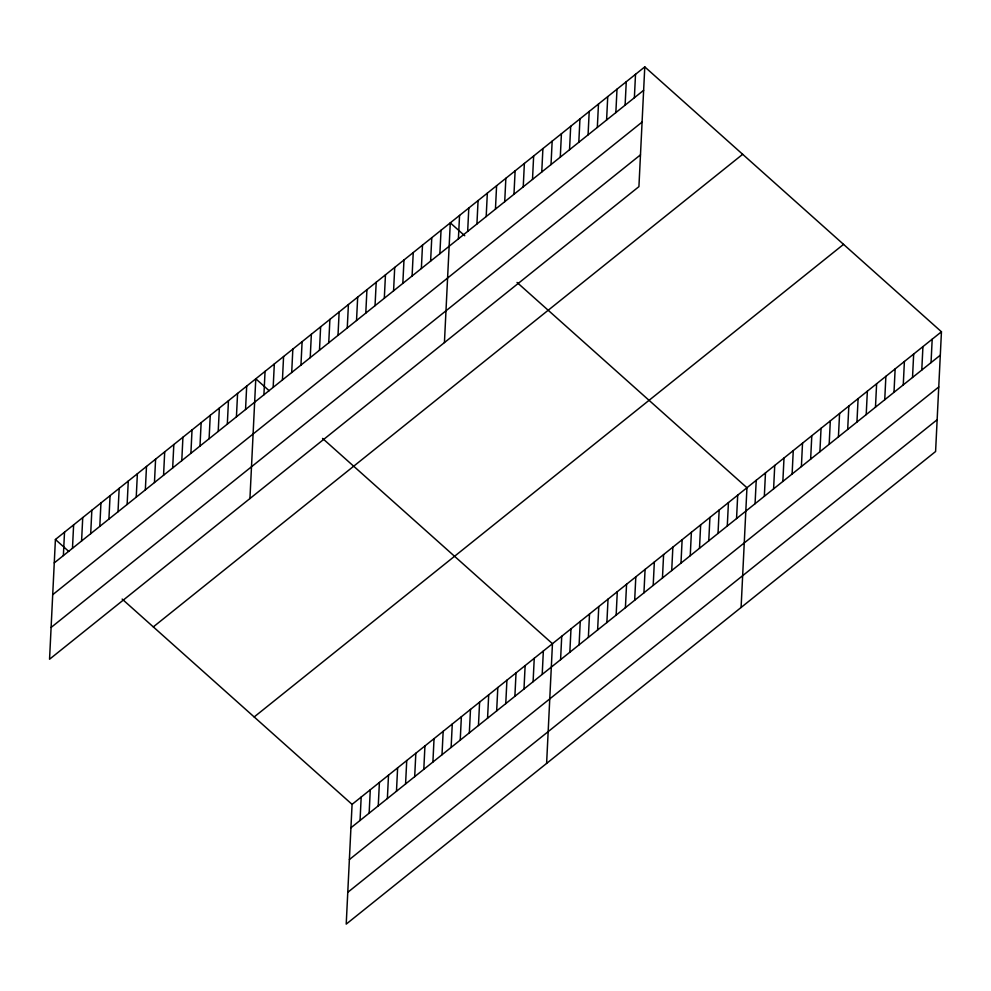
<?xml version="1.0" encoding="UTF-8"?>
<svg xmlns="http://www.w3.org/2000/svg" width="991" height="991" viewBox="0 0 991 991"><rect width="100%" height="100%" fill="white"/><g stroke="black" fill="none" stroke-linecap="round" stroke-linejoin="round"><path stroke-width="1.49" d="M644.782 66.892L55.409 539.488L49.55 659.226L638.922 186.63L644.782 66.892L941.45 331.774L935.591 451.512L346.218 924.107L352.078 804.37L941.45 331.774M63.374 555.592L64.514 532.179M72.479 548.296L73.619 524.883M81.584 540.987L82.736 517.575M90.701 533.691L91.841 510.266M99.806 526.382L100.946 502.97M108.911 519.073L110.063 495.661M118.016 511.777L119.168 488.365M127.133 504.469L128.273 481.056M136.238 497.172L137.377 473.748M145.343 489.864L146.495 466.451M154.46 482.555L155.599 459.143M163.565 475.259L164.704 451.846M172.669 467.95L173.821 444.538M181.787 460.642L182.926 437.229M190.891 453.345L192.031 429.933M199.996 446.037L201.148 422.624M209.101 438.74L210.253 415.328M218.218 431.432L219.358 408.019M227.323 424.123L228.463 400.711M236.428 416.827L237.58 393.415M245.545 409.518L246.685 386.106M249.943 498.547L255.789 378.797L269.143 390.727M263.916 394.79L265.055 371.377M273.169 387.37L274.321 363.945M282.435 379.937L283.575 356.525M291.701 372.517L292.841 349.092M300.954 365.084L302.106 341.672M310.22 357.664L311.36 334.24M319.486 350.232L320.626 326.819M328.739 342.812L329.892 319.387M338.005 335.379L339.145 311.967M347.259 327.959L348.411 304.534M356.525 320.527L357.677 297.114M365.79 313.094L366.93 289.682M375.044 305.674L376.196 282.262M384.31 298.241L385.462 274.829M360.043 820.474L361.182 797.061M393.576 290.821L394.715 267.409M369.147 813.177L370.287 789.765M402.829 283.389L403.981 259.976M378.252 805.869L379.404 782.456M412.095 275.969L413.247 252.556M387.37 798.573L388.509 775.148M421.361 268.536L422.5 245.124M396.474 791.264L397.614 767.852M430.614 261.116L431.766 237.704M405.579 783.955L406.731 760.543M439.88 253.684L441.032 230.271M414.684 776.659L415.836 753.247M444.426 342.589L450.286 222.851L464.754 235.759M423.801 769.35L424.941 745.938M432.906 762.054L434.046 738.629M458.399 238.831L459.551 215.419M442.011 754.746L443.163 731.333M467.665 231.411L468.805 207.999M451.128 747.437L452.268 724.025M476.931 223.978L478.071 200.566M460.233 740.141L461.372 716.728M486.185 216.558L487.337 193.146M469.338 732.832L470.49 709.42M495.45 209.126L496.59 185.713M478.455 725.536L479.594 702.111M504.716 201.706L505.856 178.293M487.56 718.227L488.699 694.815M513.97 194.273L515.122 170.861M496.664 710.919L497.816 687.506M523.236 186.853L524.375 163.441M505.769 703.622L506.921 680.21M532.501 179.421L533.641 156.008M514.886 696.314L516.026 672.901M541.755 172L542.907 148.588M523.991 689.018L525.131 665.593M551.021 164.568L552.16 141.156M533.096 681.709L534.248 658.297M560.287 157.148L561.426 133.735M542.213 674.4L543.353 650.988M569.54 149.715L570.692 126.303M546.611 763.429L552.458 643.692L322.546 438.406M578.806 142.295L579.946 118.883M560.584 659.672L561.724 636.259M588.072 134.863L589.211 111.45M569.837 652.251L570.989 628.839M597.325 127.443L598.477 104.018M579.103 644.819L580.243 621.407M606.591 120.01L607.731 96.598M588.369 637.399L589.509 613.986M615.857 112.59L616.997 89.165M597.623 629.966L598.775 606.554M625.11 105.157L626.262 81.745M606.888 622.546L608.028 599.134M634.376 97.737L635.516 74.313M616.154 615.114L617.294 591.701M625.408 607.694L626.56 584.269M634.674 600.261L635.813 576.849M643.939 592.841L645.079 569.416M653.193 585.408L654.345 561.996M662.459 577.988L663.598 554.564M671.712 570.556L672.864 547.143M680.978 563.136L682.13 539.711M690.244 555.703L691.384 532.291M699.497 548.283L700.649 524.858M708.763 540.851L709.915 517.438M718.029 533.431L719.169 510.006M727.283 525.998L728.435 502.586M736.548 518.566L737.7 495.153M741.095 607.471L746.954 487.733L517.042 282.447M755.068 503.713L756.22 480.301M764.334 496.293L765.473 472.88M773.599 488.86L774.739 465.448M782.853 481.44L784.005 458.028M792.119 474.008L793.258 450.595M801.385 466.588L802.524 443.175M810.638 459.155L811.79 435.743M819.904 451.735L821.043 428.323M829.17 444.302L830.309 420.89M838.423 436.882L839.575 413.47M847.689 429.45L848.829 406.037M856.955 422.03L858.095 398.617M866.208 414.597L867.36 391.185M875.474 407.177L876.614 383.765M884.74 399.745L885.88 376.332M893.993 392.325L895.146 368.912M903.259 384.892L904.399 361.48M912.525 377.472L913.665 354.06M921.779 370.039L922.931 346.627M931.045 362.619L932.184 339.207M54.257 562.9L643.642 90.305M52.709 594.687L642.081 122.091M51.111 627.439L640.483 154.844M153.308 626.894L742.68 154.299M254.179 716.951L843.552 244.368M350.925 827.782L940.31 355.187M349.377 859.569L938.75 386.973M347.779 892.321L937.152 419.726M55.409 539.488L68.751 551.405M122.153 599.084L352.078 804.37"/></g></svg>
